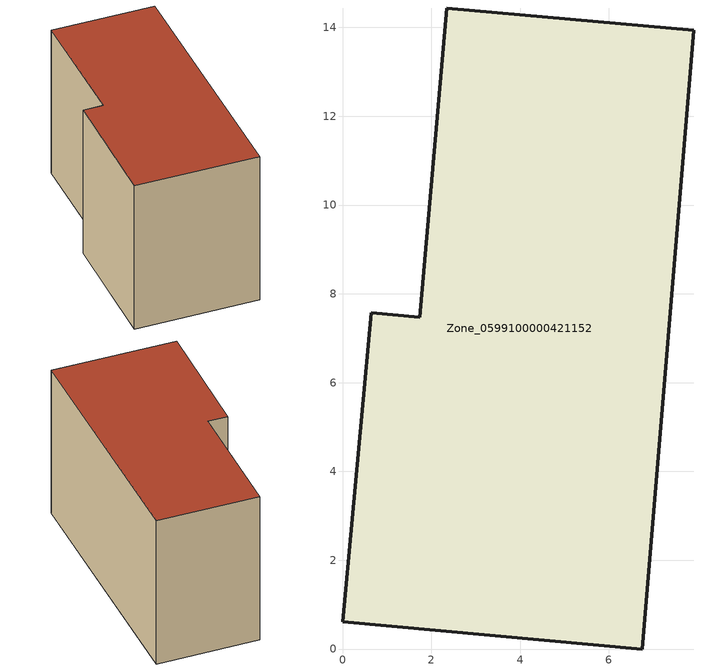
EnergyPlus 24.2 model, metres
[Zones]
Zone_0599100000421152
 floor ground (C_G): 6.76,0 0,0.61 0.65,7.58 1.74,7.47 2.35,14.44 7.92,13.94 z0
 wall outside (C_F): 6.76,0 7.92,13.94 2.35,14.44 1.74,7.47 0.65,7.58 0,0.61 6.76,0 z0:8.88
 roof outside (C_R): 0,0.61 6.76,0 7.92,13.94 2.35,14.44 1.74,7.47 0.65,7.58 z8.88
[BUILDING]
Pand.0599100000421152: North Axis=0; Terrain=City; Loads Convergence Tolerance Value=0.04; Temperature Convergence Tolerance Value=0.4; Solar Distribution=FullExterior; Maximum Number of Warmup Days=25; Minimum Number of Warmup Days=1
[Site:Location]
Rotterdam.The.Hague.AP_ZH_NLD Design_Conditions: Latitude=51.96; Longitude=4.45; Time Zone=1; Elevation=-4.5
[SITE:GROUNDTEMPERATURE:BUILDINGSURFACE]
18, 18, 18, 18, 18, 18, 18, 18, 18, 18, 18, 18
[MATERIAL] Thermal Absorptance=0.9; Solar Absorptance=0.7; Visible Absorptance=0.7
Name | Roughness | Thickness | Conductivity | Density | Specific Heat
G.TC.2006-2014 | MediumSmooth | 0.15 | 0.06 | 540 | 1210
F.TC.2006-2014 | Rough | 0.3 | 0.12 | 1920 | 840
R.TC.2006-2014 | MediumRough | 0.2 | 0.08 | 1500 | 1000
[CONSTRUCTION]
C_G: G.TC.2006-2014
C_F: F.TC.2006-2014
C_R: R.TC.2006-2014
[ZONE]
Zone_0599100000421152: Type=1; Multiplier=1; Ceiling Height=Autocalculate; Volume=Autocalculate; Floor Area=autocalculate; Part of Total Floor Area=Yes
[ZONEINFILTRATION:DESIGNFLOWRATE]
Infil_Zone_0599100000421152: Zone or ZoneList or Space or SpaceList=Zone_0599100000421152; Schedule=AlwaysOn; Design Flow Rate Calculation Method=Flow/Area; Flow Rate per Floor Area=0.0015; Constant Term Coefficient=1; Temperature Term Coefficient=0; Velocity Term Coefficient=0; Velocity Squared Term Coefficient=0
[HVACTEMPLATE:ZONE:IDEALLOADSAIRSYSTEM]
Zone_0599100000421152: Maximum Heating Supply Air Temperature=50; Minimum Cooling Supply Air Temperature=13; Maximum Heating Supply Air Humidity Ratio=0.0156; Minimum Cooling Supply Air Humidity Ratio=0.0077; Heating Limit=NoLimit; Cooling Limit=NoLimit; Dehumidification Control Type=ConstantSensibleHeatRatio; Cooling Sensible Heat Ratio=0.7; Dehumidification Setpoint=60; Humidification Control Type=None; Humidification Setpoint=30; Outdoor Air Method=None; Outdoor Air Flow Rate per Person=0.00944; Outdoor Air Flow Rate per Zone Floor Area=0; Outdoor Air Flow Rate per Zone=0; Demand Controlled Ventilation Type=None; Outdoor Air Economizer Type=NoEconomizer; Heat Recovery Type=None; Sensible Heat Recovery Effectiveness=0.7; Latent Heat Recovery Effectiveness=0.65
[ZONECONTROL:THERMOSTAT]
ThermostatControl_Zone_0599100000421152: Zone or ZoneList=Zone_0599100000421152; Control Type Schedule=DualSetpointControlType; Control 1=Thermostat_Zone_0599100000421152; Temperature Difference Between Cutout And Setpoint=0
[THERMOSTATSETPOINT:DUALSETPOINT]
Thermostat_Zone_0599100000421152: Heating Setpoint Temperature Schedule=HeatingSetpoint_Zone_0599100000421152; Cooling Setpoint Temperature Schedule=CoolingSetpoint_Zone_0599100000421152
[SCHEDULE:COMPACT]
HeatingSetpoint_Zone_0599100000421152: Through: 12/31, For: AllDays, Until: 24:00, 21
CoolingSetpoint_Zone_0599100000421152: Through: 12/31, For: AllDays, Until: 24:00, 24
DualSetpointControlType: Through: 12/31, For: AllDays, Until: 24:00, 4
AlwaysOn: Through: 12/31, For: AllDays, Until: 24:00, 1
